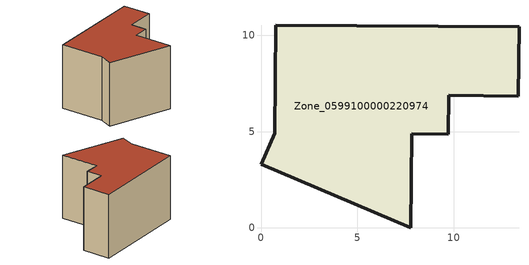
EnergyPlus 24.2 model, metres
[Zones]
Zone_0599100000220974
 floor ground (C_G): 0.76,10.54 13.4,10.44 13.35,6.83 9.74,6.88 9.72,4.88 7.82,4.9 7.76,0 0,3.3 0.7,4.93 z0
 wall outside (C_F): 13.4,10.44 0.76,10.54 0.7,4.93 0,3.3 7.76,0 7.82,4.9 9.72,4.88 9.74,6.88 13.35,6.83 13.4,10.44 z0:8.28
 roof outside (C_R): 0.76,10.54 0.7,4.93 0,3.3 7.76,0 7.82,4.9 9.72,4.88 9.74,6.88 13.35,6.83 13.4,10.44 z8.28
[BUILDING]
Pand.0599100000220974: North Axis=0; Terrain=City; Loads Convergence Tolerance Value=0.04; Temperature Convergence Tolerance Value=0.4; Solar Distribution=FullExterior; Maximum Number of Warmup Days=25; Minimum Number of Warmup Days=1
[Site:Location]
Rotterdam.The.Hague.AP_ZH_NLD Design_Conditions: Latitude=51.96; Longitude=4.45; Time Zone=1; Elevation=-4.5
[SITE:GROUNDTEMPERATURE:BUILDINGSURFACE]
18, 18, 18, 18, 18, 18, 18, 18, 18, 18, 18, 18
[MATERIAL] Thermal Absorptance=0.9; Solar Absorptance=0.7; Visible Absorptance=0.7
Name | Roughness | Thickness | Conductivity | Density | Specific Heat
G.TI.1975-1991 | MediumSmooth | 0.15 | 0.288461 | 540 | 1210
F.TI.1975-1991 | Rough | 0.3 | 0.230769 | 1920 | 840
R.TI.1975-1991 | MediumRough | 0.2 | 0.153846 | 1500 | 1000
[CONSTRUCTION]
C_G: G.TI.1975-1991
C_F: F.TI.1975-1991
C_R: R.TI.1975-1991
[ZONE]
Zone_0599100000220974: Type=1; Multiplier=1; Ceiling Height=Autocalculate; Volume=Autocalculate; Floor Area=autocalculate; Part of Total Floor Area=Yes
[ZONEINFILTRATION:DESIGNFLOWRATE]
Infil_Zone_0599100000220974: Zone or ZoneList or Space or SpaceList=Zone_0599100000220974; Schedule=AlwaysOn; Design Flow Rate Calculation Method=Flow/Area; Flow Rate per Floor Area=0.003; Constant Term Coefficient=1; Temperature Term Coefficient=0; Velocity Term Coefficient=0; Velocity Squared Term Coefficient=0
[HVACTEMPLATE:ZONE:IDEALLOADSAIRSYSTEM]
Zone_0599100000220974: Maximum Heating Supply Air Temperature=50; Minimum Cooling Supply Air Temperature=13; Maximum Heating Supply Air Humidity Ratio=0.0156; Minimum Cooling Supply Air Humidity Ratio=0.0077; Heating Limit=NoLimit; Cooling Limit=NoLimit; Dehumidification Control Type=ConstantSensibleHeatRatio; Cooling Sensible Heat Ratio=0.7; Dehumidification Setpoint=60; Humidification Control Type=None; Humidification Setpoint=30; Outdoor Air Method=None; Outdoor Air Flow Rate per Person=0.00944; Outdoor Air Flow Rate per Zone Floor Area=0; Outdoor Air Flow Rate per Zone=0; Demand Controlled Ventilation Type=None; Outdoor Air Economizer Type=NoEconomizer; Heat Recovery Type=None; Sensible Heat Recovery Effectiveness=0.7; Latent Heat Recovery Effectiveness=0.65
[ZONECONTROL:THERMOSTAT]
ThermostatControl_Zone_0599100000220974: Zone or ZoneList=Zone_0599100000220974; Control Type Schedule=DualSetpointControlType; Control 1=Thermostat_Zone_0599100000220974; Temperature Difference Between Cutout And Setpoint=0
[THERMOSTATSETPOINT:DUALSETPOINT]
Thermostat_Zone_0599100000220974: Heating Setpoint Temperature Schedule=HeatingSetpoint_Zone_0599100000220974; Cooling Setpoint Temperature Schedule=CoolingSetpoint_Zone_0599100000220974
[SCHEDULE:COMPACT]
HeatingSetpoint_Zone_0599100000220974: Through: 12/31, For: AllDays, Until: 24:00, 21
CoolingSetpoint_Zone_0599100000220974: Through: 12/31, For: AllDays, Until: 24:00, 24
DualSetpointControlType: Through: 12/31, For: AllDays, Until: 24:00, 4
AlwaysOn: Through: 12/31, For: AllDays, Until: 24:00, 1
